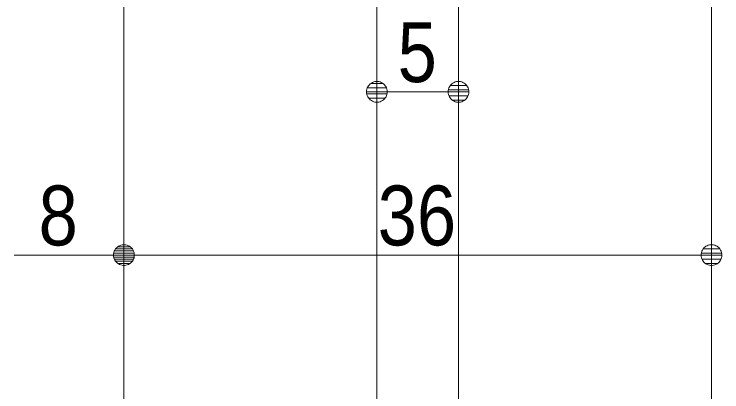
# Model space of a CAD drawing. Units: millimetres, scale not verified. Extents: x -6062 to 6062, y -3045 to 3045.
# Drawn here: x 1171.4 to 1605, y -73.5 to 157.8 of the extents above; entities that cross this region are included whole.
import ezdxf
from ezdxf.enums import TextEntityAlignment as Align

# ---------------------------------------------------------------- set-up
doc = ezdxf.new("R2010")
doc.units = ezdxf.units.MM
doc.header["$LTSCALE"] = 20
for name, color, linetype, lineweight in [('0-1_3一般', 7, 'Continuous', 9), ('0-3_2寸法-1', 7, 'Continuous', 9), ('0-4_0', 7, 'Continuous', 9)]:
    doc.layers.add(name, color=color, linetype=linetype, lineweight=lineweight)
doc.styles.add('ＭＳ Ｐゴシック', font='')
doc.styles.get('ＭＳ Ｐゴシック').set_extended_font_data('MS PGothic')

# ---------------------------------------------------------------- blocks, each defined once
blk = doc.blocks.new('_Dot')
at = {"layer": '0-4_0'}
for p, q in [((-10, 0), (-20, 0)), ((9.78, 2), (-9.78, 2)), ((7.99, 6), (-7.99, 6)), ((9.16, -3.98), (-9.16, -3.98)), ((6, -7.98), (-6, -7.98))]:
    blk.add_line(p, q, dxfattribs=at)
for points in [[(10, 0), (9.92, 1.25), (9.69, 2.49), (9.3, 3.68), (8.76, 4.82), (8.09, 5.88), (7.29, 6.85), (6.37, 7.71), (5.36, 8.44), (4.26, 9.05), (3.09, 9.51), (1.87, 9.82), (0.63, 9.98), (-0.63, 9.98), (-1.87, 9.82), (-3.09, 9.51), (-4.26, 9.05), (-5.36, 8.44), (-6.37, 7.71), (-7.29, 6.85), (-8.09, 5.88), (-8.76, 4.82), (-9.3, 3.68), (-9.69, 2.49), (-9.92, 1.25), (-10, 0), (0, 0)], [(-10, 0), (-9.92, -1.25), (-9.69, -2.49), (-9.3, -3.68), (-8.76, -4.82), (-8.09, -5.88), (-7.29, -6.85), (-6.37, -7.71), (-5.36, -8.44), (-4.26, -9.05), (-3.09, -9.51), (-1.87, -9.82), (-0.63, -9.98), (0.63, -9.98), (1.87, -9.82), (3.09, -9.51), (4.26, -9.05), (5.36, -8.44), (6.37, -7.71), (7.29, -6.85), (8.09, -5.88), (8.76, -4.82), (9.3, -3.68), (9.69, -2.49), (9.92, -1.25), (10, 0), (0, 0)]]:
    blk.add_lwpolyline(points, close=True, dxfattribs=at)
blk = doc.blocks.new('グループ-43')
at = {"layer": '0-1_3一般'}
for p, q in [((60523.7, -37400), (60523.7, 10804.9)), ((67723.7, 10804.9), (67723.7, -37400))]:
    blk.add_line(p, q, dxfattribs=at)
blk.add_lwpolyline([(64623.7, -32200), (64623.7, 5604.9), (63623.7, 5604.9), (63623.7, -32200)], close=True, dxfattribs=at)
blk = doc.blocks.new('グループ-65')
at = {"layer": '0-1_3一般'}
blk.add_blockref('グループ-43', (0, 0), dxfattribs=at)
blk = doc.blocks.new('グループ-66')
at = {"layer": '0-1_3一般'}
blk.add_blockref('グループ-65', (0, 0), dxfattribs=at)

msp = doc.modelspace()

# ---------------------------------------------------------------- linework, layer by layer
at = {"layer": '0-3_2寸法-1'}
for p, q in [((1393.68, 130.25), (1393.88, 130.25)), ((1443.68, 130.25), (1443.88, 130.25)), ((1430.97, 110.25), (1406.4, 110.25)), ((1238.68, 30.25), (1238.88, 30.25)), ((1238.68, 30.25), (1238.88, 30.25)), ((1598.68, 30.25), (1598.88, 30.25)), ((1171.4, 10.25), (1225.97, 10.25)), ((1585.97, 10.25), (1251.4, 10.25))]:
    msp.add_line(p, q, dxfattribs=at)

# ---------------------------------------------------------------- block references
at = {"layer": '0-1_3一般', "xscale": 0.05, "yscale": 0.05}
msp.add_blockref('グループ-66', (-1787.5, 0), dxfattribs=at)
at = {"layer": '0-3_2寸法-1', "xscale": 0.6356201, "yscale": 0.6356201, "rotation": 180}
for p in [(1393.68, 110.25), (1238.68, 10.25)]:
    msp.add_blockref('_Dot', p, dxfattribs=at)
at = {"layer": '0-3_2寸法-1', "xscale": 0.6356201, "yscale": 0.6356201}
for p in [(1443.68, 110.25), (1238.68, 10.25), (1598.68, 10.25)]:
    msp.add_blockref('_Dot', p, dxfattribs=at)

# ---------------------------------------------------------------- texts
at = {"layer": '0-3_2寸法-1', "style": 'ＭＳ Ｐゴシック', "width": 0.9}
for s, p in [('5', (1406.39, 105.19)), ('8', (1186.39, 5.19)), ('36', (1394.19, 5.19))]:
    msp.add_text(s, height=36.66, dxfattribs=at).set_placement(p, align=Align.BOTTOM_LEFT)

doc.saveas('drawing.dxf')
